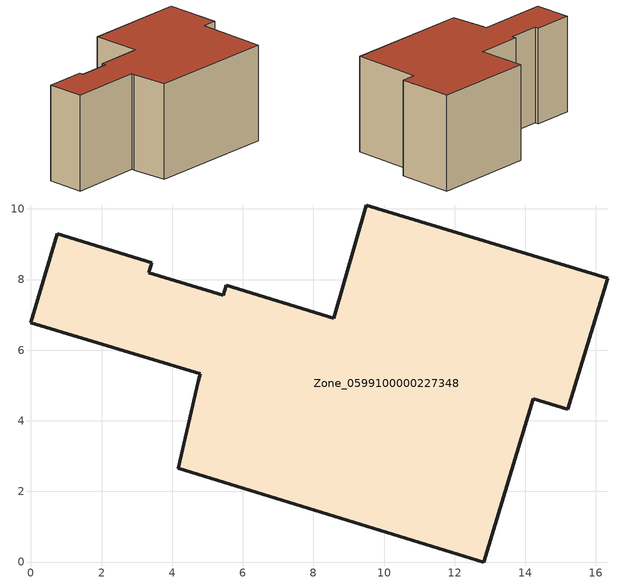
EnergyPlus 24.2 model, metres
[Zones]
Zone_0599100000227348
 floor ground (C_G): 4.8,5.33 0,6.78 0.75,9.29 3.42,8.48 3.33,8.19 5.44,7.55 5.53,7.84 8.57,6.91 9.49,10.11 16.33,8.04 15.2,4.32 14.23,4.62 12.82,0 4.17,2.66 4.74,5.12 z0
 wall outside (C_F): 14.23,4.62 15.2,4.32 16.33,8.04 9.49,10.11 8.57,6.91 5.53,7.84 5.44,7.55 3.33,8.19 3.42,8.48 0.75,9.29 0,6.78 4.8,5.33 4.74,5.12 4.17,2.66 12.82,0 14.23,4.62 z0:6.79
 roof outside (C_R): 0,6.78 4.8,5.33 4.74,5.12 4.17,2.66 12.82,0 14.23,4.62 15.2,4.32 16.33,8.04 9.49,10.11 8.57,6.91 5.53,7.84 5.44,7.55 3.33,8.19 3.42,8.48 0.75,9.29 z6.79
[BUILDING]
Pand.0599100000227348: North Axis=0; Terrain=City; Loads Convergence Tolerance Value=0.04; Temperature Convergence Tolerance Value=0.4; Solar Distribution=FullExterior; Maximum Number of Warmup Days=25; Minimum Number of Warmup Days=1
[Site:Location]
Rotterdam.The.Hague.AP_ZH_NLD Design_Conditions: Latitude=51.96; Longitude=4.45; Time Zone=1; Elevation=-4.5
[SITE:GROUNDTEMPERATURE:BUILDINGSURFACE]
18, 18, 18, 18, 18, 18, 18, 18, 18, 18, 18, 18
[MATERIAL] Thermal Absorptance=0.9; Solar Absorptance=0.7; Visible Absorptance=0.7
Name | Roughness | Thickness | Conductivity | Density | Specific Heat
G.TC.1975-1991 | MediumSmooth | 0.15 | 0.288461 | 540 | 1210
F.TC.1975-1991 | Rough | 0.3 | 0.230769 | 1920 | 840
R.TC.1975-1991 | MediumRough | 0.2 | 0.153846 | 1500 | 1000
[CONSTRUCTION]
C_G: G.TC.1975-1991
C_F: F.TC.1975-1991
C_R: R.TC.1975-1991
[ZONE]
Zone_0599100000227348: Type=1; Multiplier=1; Ceiling Height=Autocalculate; Volume=Autocalculate; Floor Area=autocalculate; Part of Total Floor Area=Yes
[ZONEINFILTRATION:DESIGNFLOWRATE]
Infil_Zone_0599100000227348: Zone or ZoneList or Space or SpaceList=Zone_0599100000227348; Schedule=AlwaysOn; Design Flow Rate Calculation Method=Flow/Area; Flow Rate per Floor Area=0.003; Constant Term Coefficient=1; Temperature Term Coefficient=0; Velocity Term Coefficient=0; Velocity Squared Term Coefficient=0
[HVACTEMPLATE:ZONE:IDEALLOADSAIRSYSTEM]
Zone_0599100000227348: Maximum Heating Supply Air Temperature=50; Minimum Cooling Supply Air Temperature=13; Maximum Heating Supply Air Humidity Ratio=0.0156; Minimum Cooling Supply Air Humidity Ratio=0.0077; Heating Limit=NoLimit; Cooling Limit=NoLimit; Dehumidification Control Type=ConstantSensibleHeatRatio; Cooling Sensible Heat Ratio=0.7; Dehumidification Setpoint=60; Humidification Control Type=None; Humidification Setpoint=30; Outdoor Air Method=None; Outdoor Air Flow Rate per Person=0.00944; Outdoor Air Flow Rate per Zone Floor Area=0; Outdoor Air Flow Rate per Zone=0; Demand Controlled Ventilation Type=None; Outdoor Air Economizer Type=NoEconomizer; Heat Recovery Type=None; Sensible Heat Recovery Effectiveness=0.7; Latent Heat Recovery Effectiveness=0.65
[ZONECONTROL:THERMOSTAT]
ThermostatControl_Zone_0599100000227348: Zone or ZoneList=Zone_0599100000227348; Control Type Schedule=DualSetpointControlType; Control 1=Thermostat_Zone_0599100000227348; Temperature Difference Between Cutout And Setpoint=0
[THERMOSTATSETPOINT:DUALSETPOINT]
Thermostat_Zone_0599100000227348: Heating Setpoint Temperature Schedule=HeatingSetpoint_Zone_0599100000227348; Cooling Setpoint Temperature Schedule=CoolingSetpoint_Zone_0599100000227348
[SCHEDULE:COMPACT]
HeatingSetpoint_Zone_0599100000227348: Through: 12/31, For: AllDays, Until: 24:00, 21
CoolingSetpoint_Zone_0599100000227348: Through: 12/31, For: AllDays, Until: 24:00, 24
DualSetpointControlType: Through: 12/31, For: AllDays, Until: 24:00, 4
AlwaysOn: Through: 12/31, For: AllDays, Until: 24:00, 1
